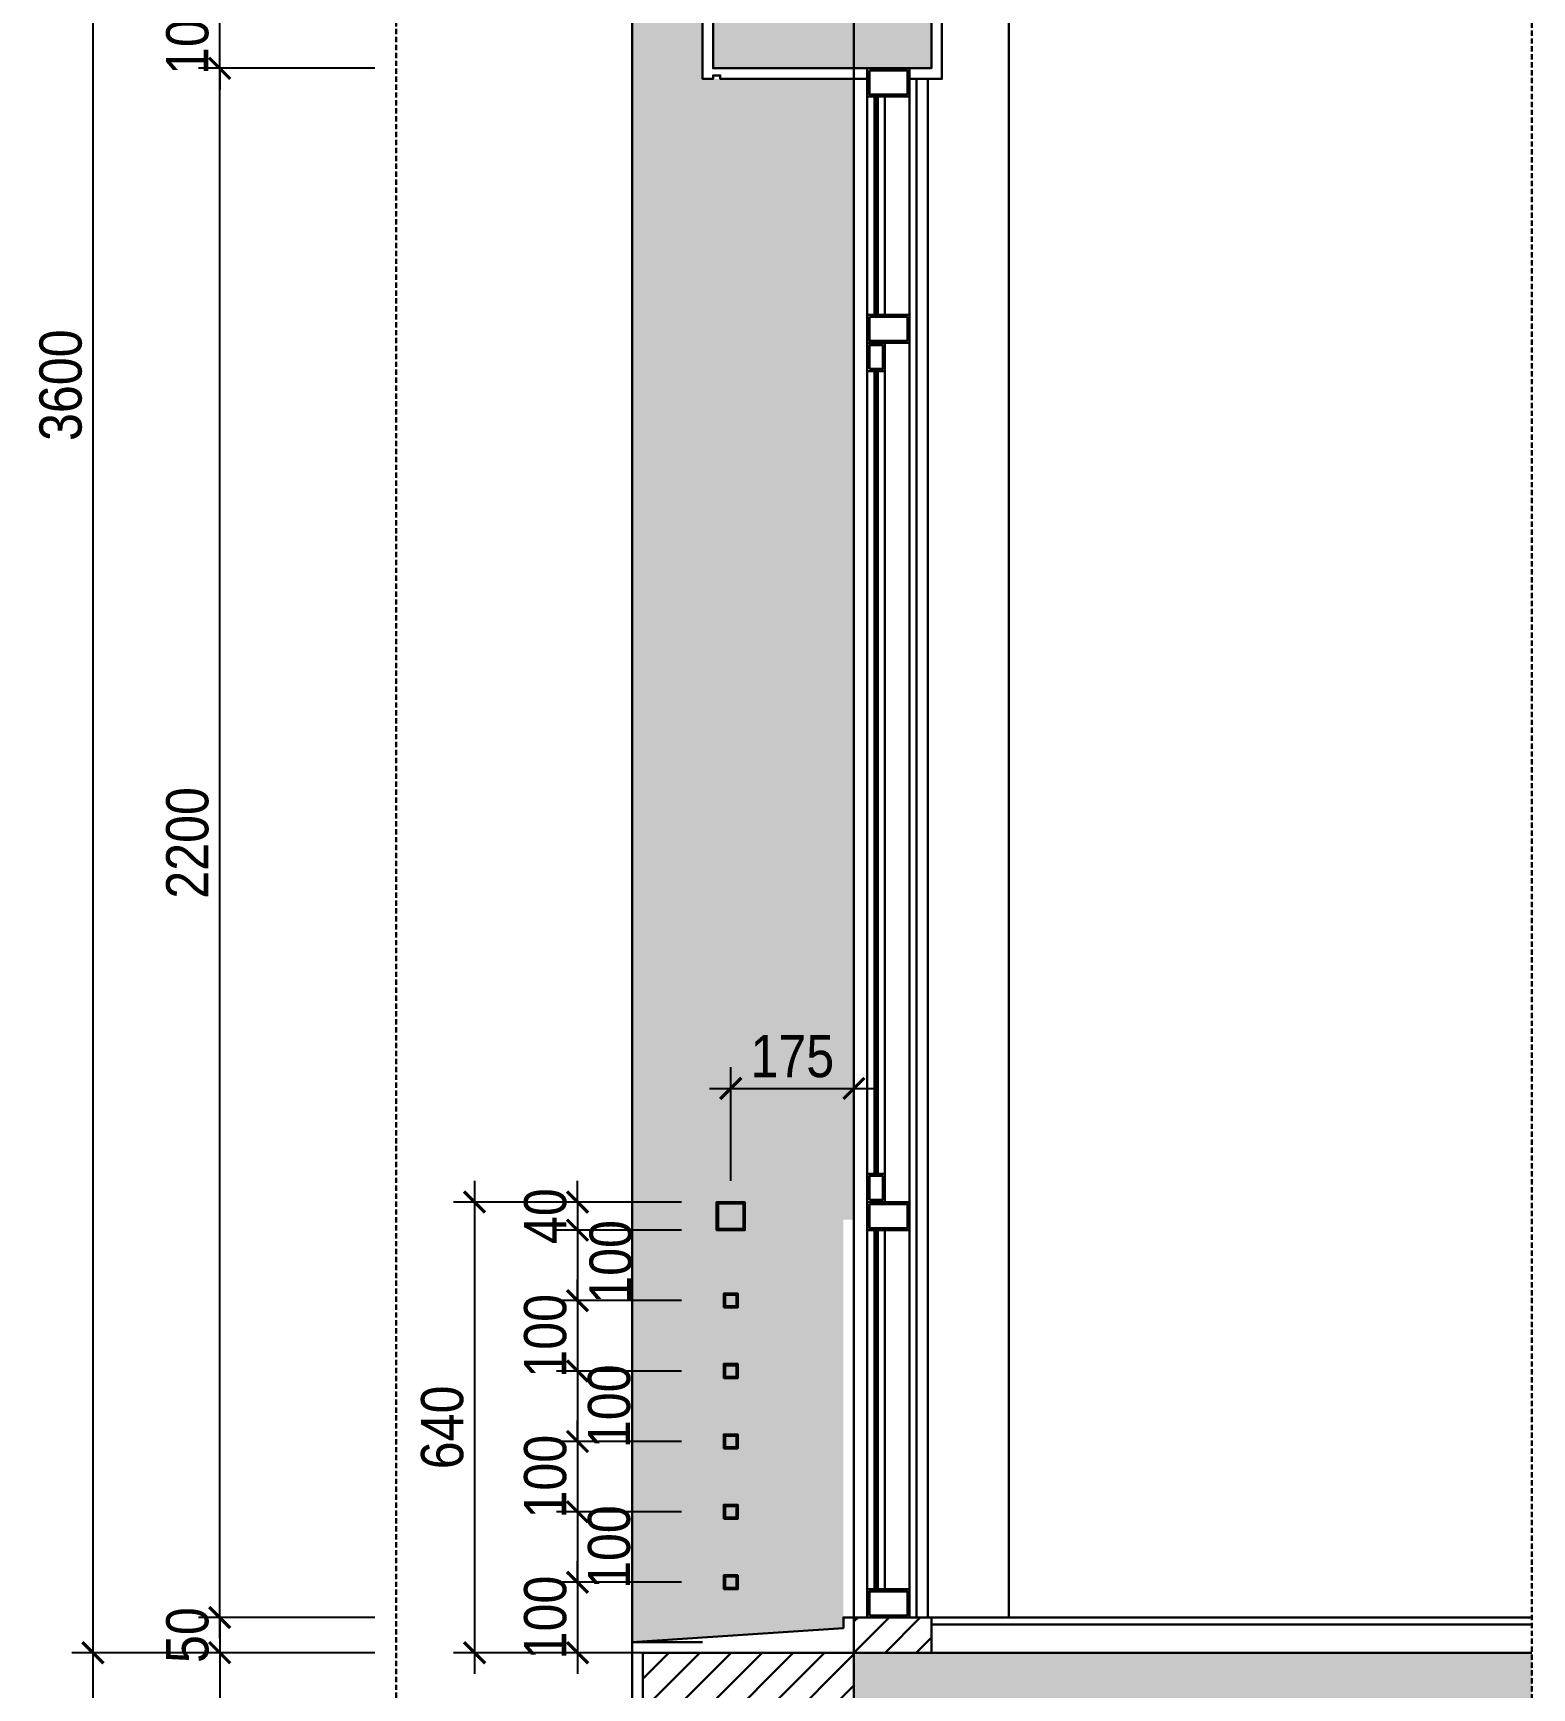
# Model space of a CAD drawing. Header units: millimetres. Extents: x -82962 to 19744, y -138000 to 4535.
# Drawn here: x 1820 to 3948, y -91082 to -88732 of the extents above; entities that cross this region are included whole.
import ezdxf

# ---------------------------------------------------------------- set-up
doc = ezdxf.new("R2010")
doc.units = ezdxf.units.MM
doc.header["$LTSCALE"] = 1000
doc.header["$MEASUREMENT"] = 0
doc.header["$PDMODE"] = 3
doc.linetypes.add('HIDDEN', pattern=[0.375, 0.25, -0.125])
doc.layers.get('0').update_dxf_attribs({"lineweight": 30})
doc.layers.get('DEFPOINTS').update_dxf_attribs({"color": 4, "lineweight": 30})
doc.layers.add('THAY', color=4, linetype='Continuous', lineweight=30)
doc.styles.add('ARIAL', font='arial.ttf', dxfattribs={"width": 0.85})
doc.dimstyles.new('DIM 1-100', dxfattribs={"dimscale": 0, "dimtxt": 2, "dimasz": 1, "dimexe": 1, "dimexo": 1, "dimgap": 0.5, "dimtad": 1, "dimdec": 4, "dimrnd": 1, "dimdsep": 46, "dimtxsty": 'ARIAL', "dimblk1": 'ARCHTICK', "dimblk2": 'ARCHTICK', "dimsah": 1, "dimcen": 2, "dimdle": 1, "dimclrd": 9, "dimclre": 9, "dimclrt": 1, "dimadec": 0, "dimazin": 0, "dimtfac": 1, "dimtdec": 4, "dimtix": 1, "dimtmove": 2, "dimatfit": 3, "dimldrblk": 'DOT', "dimfxl": 1, "dimtvp": 1, "dimtolj": 1, "dimarcsym": 0})

# ---------------------------------------------------------------- blocks, each defined once
blk = doc.blocks.new('_ARCHTICK')
at = {"color": 0, "linetype": 'ByBlock', "const_width": 0.15}
blk.add_lwpolyline([(-0.5, -0.5), (0.5, 0.5)], dxfattribs=at)
blk = doc.blocks.new('*D687')
at = {"layer": 'DEFPOINTS', "color": 0, "ltscale": 0.2, "transparency": 16777216}
for p in [(2084.5, -88781.9), (2335, -88781.9), (2335, -90981.9)]:
    blk.add_point(p, dxfattribs=at)
at = {"layer": 'THAY', "color": 9, "lineweight": -2, "ltscale": 0.2, "transparency": 16777216}
for p, q in [((2084.5, -91011.9), (2084.5, -88751.9)), ((2305, -88781.9), (2054.5, -88781.9)), ((2305, -90981.9), (2054.5, -90981.9))]:
    blk.add_line(p, q, dxfattribs=at)
at = {"layer": 'THAY', "color": 9, "lineweight": -2, "ltscale": 0.2, "transparency": 16777216, "xscale": 30, "yscale": 30, "zscale": 30}
for p, rotation in [((2084.5, -88781.9), 90), ((2084.5, -90981.9), 270)]:
    blk.add_blockref('_ARCHTICK', p, dxfattribs=dict(at, rotation=rotation))
at = {"layer": 'THAY', "color": 1, "ltscale": 0.2, "transparency": 16777216, "insert": (2038.9, -89881.9), "char_height": 60, "attachment_point": 5, "rotation": 90, "style": 'ARIAL'}
blk.add_mtext('\\A1;2200', dxfattribs=at)
blk = doc.blocks.new('_DOT')
at = {"color": 0, "linetype": 'ByBlock', "ltscale": 10}
blk.add_line((-0.5, 0), (-1, 0), dxfattribs=at)
at = {"color": 0, "linetype": 'ByBlock', "ltscale": 10, "const_width": 0.5}
blk.add_lwpolyline([(-0.25, 0, 1), (0.25, 0, 1)], format="xyb", close=True, dxfattribs=at)
blk = doc.blocks.new('*D688')
at = {"layer": 'DEFPOINTS', "color": 0, "ltscale": 0.2, "transparency": 16777216}
for p in [(2084.5, -88681.9), (2335, -88681.9), (2335, -88781.9)]:
    blk.add_point(p, dxfattribs=at)
at = {"layer": 'THAY', "color": 9, "lineweight": -2, "ltscale": 0.2, "transparency": 16777216}
for p, q in [((2084.5, -88681.9), (2084.5, -88651.9)), ((2305, -88681.9), (2054.5, -88681.9)), ((2084.5, -88781.9), (2084.5, -88681.9)), ((2305, -88781.9), (2054.5, -88781.9)), ((2084.5, -88781.9), (2084.5, -88811.9))]:
    blk.add_line(p, q, dxfattribs=at)
at = {"layer": 'THAY', "color": 9, "lineweight": -2, "ltscale": 0.2, "transparency": 16777216, "xscale": 30, "yscale": 30, "zscale": 30}
for p, rotation in [((2084.5, -88681.9), 270), ((2084.5, -88781.9), 90)]:
    blk.add_blockref('_ARCHTICK', p, dxfattribs=dict(at, rotation=rotation))
at = {"layer": 'THAY', "color": 1, "ltscale": 0.2, "transparency": 16777216, "insert": (2038.9, -88731.9), "char_height": 60, "attachment_point": 5, "rotation": 90, "style": 'ARIAL'}
blk.add_mtext('\\A1;100', dxfattribs=at)
blk = doc.blocks.new('*D690')
at = {"layer": 'DEFPOINTS', "color": 0, "ltscale": 0.2, "transparency": 16777216}
for p in [(2335, -87431.9), (1904.5, -91031.9), (2335, -91031.9)]:
    blk.add_point(p, dxfattribs=at)
at = {"layer": 'THAY', "color": 9, "lineweight": -2, "ltscale": 0.2, "transparency": 16777216}
for p, q in [((1904.5, -87401.9), (1904.5, -91061.9)), ((2305, -87431.9), (1874.5, -87431.9)), ((2305, -91031.9), (1874.5, -91031.9))]:
    blk.add_line(p, q, dxfattribs=at)
at = {"layer": 'THAY', "color": 9, "lineweight": -2, "ltscale": 0.2, "transparency": 16777216, "xscale": 30, "yscale": 30, "zscale": 30}
for p, rotation in [((1904.5, -87431.9), 90), ((1904.5, -91031.9), 270)]:
    blk.add_blockref('_ARCHTICK', p, dxfattribs=dict(at, rotation=rotation))
at = {"layer": 'THAY', "color": 1, "ltscale": 0.2, "transparency": 16777216, "insert": (1858.9, -89231.9), "char_height": 60, "attachment_point": 5, "rotation": 90, "style": 'ARIAL'}
blk.add_mtext('\\A1;3600', dxfattribs=at)
blk = doc.blocks.new('*D738')
at = {"layer": 'DEFPOINTS', "color": 0, "ltscale": 0.2, "transparency": 16777216}
for p in [(2335, -91031.9), (1904.5, -91381.9), (2335, -91381.9)]:
    blk.add_point(p, dxfattribs=at)
at = {"layer": 'THAY', "color": 9, "lineweight": -2, "ltscale": 0.2, "transparency": 16777216}
for p, q in [((1904.5, -91001.9), (1904.5, -91411.9)), ((2305, -91031.9), (1874.5, -91031.9)), ((2305, -91381.9), (1874.5, -91381.9))]:
    blk.add_line(p, q, dxfattribs=at)
at = {"layer": 'THAY', "color": 9, "lineweight": -2, "ltscale": 0.2, "transparency": 16777216, "xscale": 30, "yscale": 30, "zscale": 30}
for p, rotation in [((1904.5, -91031.9), 90), ((1904.5, -91381.9), 270)]:
    blk.add_blockref('_ARCHTICK', p, dxfattribs=dict(at, rotation=rotation))
at = {"layer": 'THAY', "color": 1, "ltscale": 0.2, "transparency": 16777216, "insert": (1858.9, -91206.9), "char_height": 60, "attachment_point": 5, "rotation": 90, "style": 'ARIAL'}
blk.add_mtext('\\A1;350', dxfattribs=at)
blk = doc.blocks.new('*D739')
at = {"layer": 'DEFPOINTS', "color": 0, "ltscale": 0.2, "transparency": 16777216}
for p in [(2335, -91031.9), (2084.5, -91281.9), (2335, -91281.9)]:
    blk.add_point(p, dxfattribs=at)
at = {"layer": 'THAY', "color": 9, "lineweight": -2, "ltscale": 0.2, "transparency": 16777216}
for p, q in [((2084.5, -91001.9), (2084.5, -91311.9)), ((2305, -91031.9), (2054.5, -91031.9)), ((2305, -91281.9), (2054.5, -91281.9))]:
    blk.add_line(p, q, dxfattribs=at)
at = {"layer": 'THAY', "color": 9, "lineweight": -2, "ltscale": 0.2, "transparency": 16777216, "xscale": 30, "yscale": 30, "zscale": 30}
for p, rotation in [((2084.5, -91031.9), 90), ((2084.5, -91281.9), 270)]:
    blk.add_blockref('_ARCHTICK', p, dxfattribs=dict(at, rotation=rotation))
at = {"layer": 'THAY', "color": 1, "ltscale": 0.2, "transparency": 16777216, "insert": (2038.9, -91156.9), "char_height": 60, "attachment_point": 5, "rotation": 90, "style": 'ARIAL'}
blk.add_mtext('\\A1;250', dxfattribs=at)
blk = doc.blocks.new('*D750')
at = {"layer": 'DEFPOINTS', "color": 0, "ltscale": 0.2, "transparency": 16777216}
for p in [(2770.3, -90391.9), (2592.7, -90431.9), (2770.3, -90431.9)]:
    blk.add_point(p, dxfattribs=at)
at = {"layer": 'THAY', "color": 9, "lineweight": -2, "ltscale": 0.2, "transparency": 16777216}
for p, q in [((2592.7, -90391.9), (2592.7, -90361.9)), ((2740.3, -90391.9), (2562.7, -90391.9)), ((2592.7, -90391.9), (2592.7, -90431.9)), ((2740.3, -90431.9), (2562.7, -90431.9)), ((2592.7, -90431.9), (2592.7, -90461.9))]:
    blk.add_line(p, q, dxfattribs=at)
at = {"layer": 'THAY', "color": 9, "lineweight": -2, "ltscale": 0.2, "transparency": 16777216, "xscale": 30, "yscale": 30, "zscale": 30}
for p, rotation in [((2592.7, -90391.9), 270), ((2592.7, -90431.9), 90)]:
    blk.add_blockref('_ARCHTICK', p, dxfattribs=dict(at, rotation=rotation))
at = {"layer": 'THAY', "color": 1, "ltscale": 0.2, "transparency": 16777216, "insert": (2547.1, -90411.9), "char_height": 60, "attachment_point": 5, "rotation": 90, "style": 'ARIAL'}
blk.add_mtext('\\A1;40', dxfattribs=at)
blk = doc.blocks.new('*D751')
at = {"layer": 'DEFPOINTS', "color": 0, "ltscale": 0.2, "transparency": 16777216}
for p in [(2770.3, -90431.9), (2592.7, -90531.9), (2770.3, -90531.9)]:
    blk.add_point(p, dxfattribs=at)
at = {"layer": 'THAY', "color": 9, "lineweight": -2, "ltscale": 0.2, "transparency": 16777216}
for p, q in [((2592.7, -90401.9), (2592.7, -90561.9)), ((2740.3, -90431.9), (2562.7, -90431.9)), ((2740.3, -90531.9), (2562.7, -90531.9))]:
    blk.add_line(p, q, dxfattribs=at)
at = {"layer": 'THAY', "color": 9, "lineweight": -2, "ltscale": 0.2, "transparency": 16777216, "xscale": 30, "yscale": 30, "zscale": 30}
for p, rotation in [((2592.7, -90431.9), 90), ((2592.7, -90531.9), 270)]:
    blk.add_blockref('_ARCHTICK', p, dxfattribs=dict(at, rotation=rotation))
at = {"layer": 'THAY', "color": 1, "ltscale": 0.2, "transparency": 16777216, "insert": (2640.1, -90476.9), "char_height": 60, "attachment_point": 5, "rotation": 90, "style": 'ARIAL'}
blk.add_mtext('\\A1;100', dxfattribs=at)
blk = doc.blocks.new('*D752')
at = {"layer": 'DEFPOINTS', "color": 0, "ltscale": 0.2, "transparency": 16777216}
for p in [(2770.3, -90531.9), (2592.7, -90631.9), (2770.3, -90631.9)]:
    blk.add_point(p, dxfattribs=at)
at = {"layer": 'THAY', "color": 9, "lineweight": -2, "ltscale": 0.2, "transparency": 16777216}
for p, q in [((2592.7, -90531.9), (2592.7, -90501.9)), ((2740.3, -90531.9), (2562.7, -90531.9)), ((2592.7, -90531.9), (2592.7, -90631.9)), ((2740.3, -90631.9), (2562.7, -90631.9)), ((2592.7, -90631.9), (2592.7, -90661.9))]:
    blk.add_line(p, q, dxfattribs=at)
at = {"layer": 'THAY', "color": 9, "lineweight": -2, "ltscale": 0.2, "transparency": 16777216, "xscale": 30, "yscale": 30, "zscale": 30}
for p, rotation in [((2592.7, -90531.9), 270), ((2592.7, -90631.9), 90)]:
    blk.add_blockref('_ARCHTICK', p, dxfattribs=dict(at, rotation=rotation))
at = {"layer": 'THAY', "color": 1, "ltscale": 0.2, "transparency": 16777216, "insert": (2547.1, -90581.9), "char_height": 60, "attachment_point": 5, "rotation": 90, "style": 'ARIAL'}
blk.add_mtext('\\A1;100', dxfattribs=at)
blk = doc.blocks.new('*D753')
at = {"layer": 'DEFPOINTS', "color": 0, "ltscale": 0.2, "transparency": 16777216}
for p in [(2770.3, -90631.9), (2592.7, -90731.9), (2770.3, -90731.9)]:
    blk.add_point(p, dxfattribs=at)
at = {"layer": 'THAY', "color": 9, "lineweight": -2, "ltscale": 0.2, "transparency": 16777216}
for p, q in [((2592.7, -90601.9), (2592.7, -90761.9)), ((2740.3, -90631.9), (2562.7, -90631.9)), ((2740.3, -90731.9), (2562.7, -90731.9))]:
    blk.add_line(p, q, dxfattribs=at)
at = {"layer": 'THAY', "color": 9, "lineweight": -2, "ltscale": 0.2, "transparency": 16777216, "xscale": 30, "yscale": 30, "zscale": 30}
for p, rotation in [((2592.7, -90631.9), 90), ((2592.7, -90731.9), 270)]:
    blk.add_blockref('_ARCHTICK', p, dxfattribs=dict(at, rotation=rotation))
at = {"layer": 'THAY', "color": 1, "ltscale": 0.2, "transparency": 16777216, "insert": (2637.9, -90681.9), "char_height": 60, "attachment_point": 5, "rotation": 90, "style": 'ARIAL'}
blk.add_mtext('\\A1;100', dxfattribs=at)
blk = doc.blocks.new('*D754')
at = {"layer": 'DEFPOINTS', "color": 0, "ltscale": 0.2, "transparency": 16777216}
for p in [(2770.3, -90731.9), (2592.7, -90831.9), (2770.3, -90831.9)]:
    blk.add_point(p, dxfattribs=at)
at = {"layer": 'THAY', "color": 9, "lineweight": -2, "ltscale": 0.2, "transparency": 16777216}
for p, q in [((2592.7, -90731.9), (2592.7, -90701.9)), ((2740.3, -90731.9), (2562.7, -90731.9)), ((2592.7, -90731.9), (2592.7, -90831.9)), ((2740.3, -90831.9), (2562.7, -90831.9)), ((2592.7, -90831.9), (2592.7, -90861.9))]:
    blk.add_line(p, q, dxfattribs=at)
at = {"layer": 'THAY', "color": 9, "lineweight": -2, "ltscale": 0.2, "transparency": 16777216, "xscale": 30, "yscale": 30, "zscale": 30}
for p, rotation in [((2592.7, -90731.9), 270), ((2592.7, -90831.9), 90)]:
    blk.add_blockref('_ARCHTICK', p, dxfattribs=dict(at, rotation=rotation))
at = {"layer": 'THAY', "color": 1, "ltscale": 0.2, "transparency": 16777216, "insert": (2547.1, -90781.9), "char_height": 60, "attachment_point": 5, "rotation": 90, "style": 'ARIAL'}
blk.add_mtext('\\A1;100', dxfattribs=at)
blk = doc.blocks.new('*D755')
at = {"layer": 'DEFPOINTS', "color": 0, "ltscale": 0.2, "transparency": 16777216}
for p in [(2770.3, -90831.9), (2592.7, -90931.9), (2770.3, -90931.9)]:
    blk.add_point(p, dxfattribs=at)
at = {"layer": 'THAY', "color": 9, "lineweight": -2, "ltscale": 0.2, "transparency": 16777216}
for p, q in [((2592.7, -90801.9), (2592.7, -90961.9)), ((2740.3, -90831.9), (2562.7, -90831.9)), ((2740.3, -90931.9), (2562.7, -90931.9))]:
    blk.add_line(p, q, dxfattribs=at)
at = {"layer": 'THAY', "color": 9, "lineweight": -2, "ltscale": 0.2, "transparency": 16777216, "xscale": 30, "yscale": 30, "zscale": 30}
for p, rotation in [((2592.7, -90831.9), 90), ((2592.7, -90931.9), 270)]:
    blk.add_blockref('_ARCHTICK', p, dxfattribs=dict(at, rotation=rotation))
at = {"layer": 'THAY', "color": 1, "ltscale": 0.2, "transparency": 16777216, "insert": (2637.8, -90881.9), "char_height": 60, "attachment_point": 5, "rotation": 90, "style": 'ARIAL'}
blk.add_mtext('\\A1;100', dxfattribs=at)
blk = doc.blocks.new('*D756')
at = {"layer": 'DEFPOINTS', "color": 0, "ltscale": 0.2, "transparency": 16777216}
for p in [(2770.3, -90931.9), (2592.7, -91031.9), (2770.3, -91031.9)]:
    blk.add_point(p, dxfattribs=at)
at = {"layer": 'THAY', "color": 9, "lineweight": -2, "ltscale": 0.2, "transparency": 16777216}
for p, q in [((2592.7, -90931.9), (2592.7, -90901.9)), ((2740.3, -90931.9), (2562.7, -90931.9)), ((2592.7, -90931.9), (2592.7, -91031.9)), ((2740.3, -91031.9), (2562.7, -91031.9)), ((2592.7, -91031.9), (2592.7, -91061.9))]:
    blk.add_line(p, q, dxfattribs=at)
at = {"layer": 'THAY', "color": 9, "lineweight": -2, "ltscale": 0.2, "transparency": 16777216, "xscale": 30, "yscale": 30, "zscale": 30}
for p, rotation in [((2592.7, -90931.9), 270), ((2592.7, -91031.9), 90)]:
    blk.add_blockref('_ARCHTICK', p, dxfattribs=dict(at, rotation=rotation))
at = {"layer": 'THAY', "color": 1, "ltscale": 0.2, "transparency": 16777216, "insert": (2547.1, -90981.9), "char_height": 60, "attachment_point": 5, "rotation": 90, "style": 'ARIAL'}
blk.add_mtext('\\A1;100', dxfattribs=at)
blk = doc.blocks.new('*D757')
at = {"layer": 'DEFPOINTS', "color": 0, "ltscale": 0.2, "transparency": 16777216}
for p in [(2770.3, -90391.9), (2446.4, -91031.9), (2770.3, -91031.9)]:
    blk.add_point(p, dxfattribs=at)
at = {"layer": 'THAY', "color": 9, "lineweight": -2, "ltscale": 0.2, "transparency": 16777216}
for p, q in [((2446.4, -90361.9), (2446.4, -91061.9)), ((2740.3, -90391.9), (2416.4, -90391.9)), ((2740.3, -91031.9), (2416.4, -91031.9))]:
    blk.add_line(p, q, dxfattribs=at)
at = {"layer": 'THAY', "color": 9, "lineweight": -2, "ltscale": 0.2, "transparency": 16777216, "xscale": 30, "yscale": 30, "zscale": 30}
for p, rotation in [((2446.4, -90391.9), 90), ((2446.4, -91031.9), 270)]:
    blk.add_blockref('_ARCHTICK', p, dxfattribs=dict(at, rotation=rotation))
at = {"layer": 'THAY', "color": 1, "ltscale": 0.2, "transparency": 16777216, "insert": (2400.8, -90711.9), "char_height": 60, "attachment_point": 5, "rotation": 90, "style": 'ARIAL'}
blk.add_mtext('\\A1;640', dxfattribs=at)
blk = doc.blocks.new('*D758')
at = {"layer": 'DEFPOINTS', "color": 0, "ltscale": 0.2, "transparency": 16777216}
for p in [(2335, -90981.9), (2084.5, -91031.9), (2335, -91031.9)]:
    blk.add_point(p, dxfattribs=at)
at = {"layer": 'THAY', "color": 9, "lineweight": -2, "ltscale": 0.2, "transparency": 16777216}
for p, q in [((2084.5, -90981.9), (2084.5, -90951.9)), ((2305, -90981.9), (2054.5, -90981.9)), ((2084.5, -90981.9), (2084.5, -91031.9)), ((2305, -91031.9), (2054.5, -91031.9)), ((2084.5, -91031.9), (2084.5, -91061.9))]:
    blk.add_line(p, q, dxfattribs=at)
at = {"layer": 'THAY', "color": 9, "lineweight": -2, "ltscale": 0.2, "transparency": 16777216, "xscale": 30, "yscale": 30, "zscale": 30}
for p, rotation in [((2084.5, -90981.9), 270), ((2084.5, -91031.9), 90)]:
    blk.add_blockref('_ARCHTICK', p, dxfattribs=dict(at, rotation=rotation))
at = {"layer": 'THAY', "color": 1, "ltscale": 0.2, "transparency": 16777216, "insert": (2038.9, -91006.9), "char_height": 60, "attachment_point": 5, "rotation": 90, "style": 'ARIAL'}
blk.add_mtext('\\A1;50', dxfattribs=at)
blk = doc.blocks.new('*D759')
at = {"layer": 'DEFPOINTS', "color": 0, "ltscale": 0.2, "transparency": 16777216}
for p in [(2985.3, -90230.6), (2810.3, -90391.9), (2985.3, -90391.9)]:
    blk.add_point(p, dxfattribs=at)
at = {"layer": 'THAY', "color": 9, "lineweight": -2, "ltscale": 0.2, "transparency": 16777216}
for p, q in [((2810.3, -90361.9), (2810.3, -90200.6)), ((2985.3, -90361.9), (2985.3, -90200.6)), ((2780.3, -90230.6), (3015.3, -90230.6))]:
    blk.add_line(p, q, dxfattribs=at)
at = {"layer": 'THAY', "color": 9, "lineweight": -2, "ltscale": 0.2, "transparency": 16777216, "xscale": 30, "yscale": 30, "zscale": 30, "rotation": 180}
blk.add_blockref('_ARCHTICK', (2810.3, -90230.6), dxfattribs=at)
at = {"layer": 'THAY', "color": 9, "lineweight": -2, "ltscale": 0.2, "transparency": 16777216, "xscale": 30, "yscale": 30, "zscale": 30}
blk.add_blockref('_ARCHTICK', (2985.3, -90230.6), dxfattribs=at)
at = {"layer": 'THAY', "color": 1, "ltscale": 0.2, "transparency": 16777216, "insert": (2897.8, -90185), "char_height": 60, "attachment_point": 5, "style": 'ARIAL'}
blk.add_mtext('\\A1;175', dxfattribs=at)

msp = doc.modelspace()

# ---------------------------------------------------------------- hatches: boundary and pattern name
at = {"layer": 'THAY', "ltscale": 0.2}
h = msp.add_hatch(dxfattribs=at)
h.set_pattern_fill('AR-SAND', color=256, scale=20, style=0)
h.set_pattern_definition([(37.5, (-80672.57, -128781.108), (-1.259867, 38.536475), [0, -30.4, 0, -34, 0, -32.5]), (7.5, (-80672.57, -128781.11), (35.395534, 56.44292), [0, -16.4, 0, -27.4, 0, -10.5]), (327.5, (-80697.17, -128781.108), (62.282837, 0.113181), [0, -10, 0, -36, 0, -47]), (317.5, (-80697.17, -128781.11), (60.122532, 17.55351), [0, -5, 0, -23.6, 0, -27])])
h.paths.add_polyline_path([(2985.30803, -88796.88476), (2770.30803, -88796.88476), (2770.30803, -88666.88476), (2970.30803, -88646.88476), (2970.30803, -87231.88476), (2670.30803, -87231.88476), (2670.30803, -91016.88476), (2970.30803, -90996.88476), (2970.30803, -90416.88476), (2985.30803, -90416.88476)])
h = msp.add_hatch(dxfattribs=at)
h.set_pattern_fill('ANSI31', color=256, scale=250, style=0)
h.set_pattern_definition([(45, (2685.308, -91731.885), (-22.09709, 22.09709), [])])
h.paths.add_polyline_path([(3095.30803, -87231.88476), (2985.30803, -87231.88476), (2985.30803, -87431.88476), (3095.30803, -87431.88476)])
h.paths.add_polyline_path([(3095.30803, -87781.88476), (2985.30803, -87781.88476), (2985.30803, -88681.88476), (3095.30803, -88681.88476)])
h.paths.add_polyline_path([(2985.30803, -91031.88476), (2685.30803, -91031.88476), (2685.30803, -91281.88476), (2985.30803, -91281.88476)])
h.paths.add_polyline_path([(3205.30803, -91381.88476), (2985.30803, -91381.88476), (2985.30803, -91571.88476), (3205.30803, -91571.88476)])
h = msp.add_hatch(color=256, dxfattribs=at)
h.paths.add_polyline_path([(3205.30803, -87531.88476), (3948.14358, -87531.88476), (3948.14358, -87431.88476), (2985.30803, -87431.88476), (2985.30803, -87681.88476), (2985.30803, -87781.88476), (3205.30803, -87781.88476)])
h.paths.add_polyline_path([(3095.30803, -88681.88476), (2985.30803, -88681.88476), (2985.30803, -88781.88476), (3095.30803, -88781.88476)])
h.paths.add_polyline_path([(2985.30803, -88681.88476), (2785.30803, -88681.88476), (2785.30803, -88781.88476), (2985.30803, -88781.88476)])
h.paths.add_polyline_path([(3205.30803, -91131.88476), (3948.14358, -91131.88476), (3948.14358, -91031.88476), (2985.30803, -91031.88476), (2985.30803, -91381.88476), (3205.30803, -91381.88476)])
h.paths.add_polyline_path([(2985.30803, -91281.88476), (2685.30803, -91281.88476), (2685.30803, -91381.88476), (2985.30803, -91381.88476)])
h.paths.add_polyline_path([(3205.30803, -91571.88476), (2985.30803, -91571.88476), (2985.30803, -91721.88476), (3205.30803, -91721.88476)])
h = msp.add_hatch(dxfattribs=at)
h.set_pattern_fill('ANSI31', color=256, scale=250, style=0)
h.set_pattern_definition([(45, (2985.308, -91031.885), (-22.097, 22.097), [])])
h.paths.add_polyline_path([(3095.30803, -90981.88476), (2985.30803, -90981.88476), (2985.30803, -91031.88476), (3095.30803, -91031.88476)])

# ---------------------------------------------------------------- linework, layer by layer
at = {"layer": 'THAY', "ltscale": 0.02}
msp.add_line((2985.30803, -92018.53816), (2985.30803, -86962.3163), dxfattribs=at)
at = {"layer": 'THAY'}
for p, q in [((3205.30803, -87781.88476), (3205.30803, -90981.88476)), ((3074.30803, -88796.88476), (3074.30803, -90981.88476)), ((3090.30803, -88796.88476), (3090.30803, -90981.88476)), ((2770.30803, -91016.88476), (2670.30803, -91016.88476))]:
    msp.add_line(p, q, dxfattribs=at)
at = {"layer": 'THAY', "ltscale": 0.2}
msp.add_line((3064.30803, -88821.88476), (3064.30803, -90941.88476), dxfattribs=at)
at = {"layer": 'THAY', "linetype": 'HIDDEN', "ltscale": 0.03}
msp.add_lwpolyline([(2334.96607, -87231.88476), (3948.14358, -87231.88476), (3948.14358, -92018.53816), (2334.96607, -92018.53816)], close=True, dxfattribs=at)
at = {"layer": 'THAY'}
msp.add_lwpolyline([(2670.30803, -87232.88476), (2670.30803, -91016.88476)], dxfattribs=at)
at = {"layer": 'THAY', "ltscale": 0.2}
for points in [[(2970.30803, -87231.88476), (2970.30803, -87396.88476), (2970.30803, -87416.88476), (2970.30803, -87796.88476), (2970.30803, -87796.88476), (2970.30803, -88646.88476), (2770.30803, -88666.88476), (2770.30803, -88796.88476), (2785.30803, -88796.88476)], [(3064.30803, -88796.88476), (3110.30803, -88796.88476), (3110.30803, -87796.88476), (3220.30803, -87796.88476), (3220.30803, -87546.88476), (3948.14358, -87546.88476)], [(2770.30803, -88796.88476), (2785.30803, -88796.88476), (2785.30803, -88791.88476), (2795.30803, -88791.88476), (2795.30803, -88796.88476), (3004.30803, -88796.88476)], [(2985.30803, -90981.88476), (2970.30803, -90981.88476), (2970.30803, -90996.88476), (2670.30803, -91016.88476), (2670.30803, -91396.88476), (2685.30803, -91396.88476)]]:
    msp.add_lwpolyline(points, dxfattribs=at)
at = {"layer": 'THAY', "ltscale": 0.5}
msp.add_lwpolyline([(2785.30803, -88681.88476), (3095.30803, -88681.88476), (3095.30803, -88781.88476), (2785.30803, -88781.88476)], close=True, dxfattribs=at)
at = {"layer": 'THAY', "ltscale": 0.2}
for points in [[(3004.30803, -88781.88476), (3004.30803, -88821.88476), (3064.30803, -88821.88476), (3064.30803, -88781.88476)], [(3007.30803, -88784.88476), (3007.30803, -88818.88476), (3061.30803, -88818.88476), (3061.30803, -88784.88476)], [(3029.30803, -88821.88476), (3029.30803, -89131.88476), (3004.30803, -89131.88476), (3004.30803, -88821.88476)], [(3004.30803, -89131.88476), (3004.30803, -89171.88476), (3064.30803, -89171.88476), (3064.30803, -89131.88476)], [(3007.30803, -89134.88476), (3007.30803, -89168.88476), (3061.30803, -89168.88476), (3061.30803, -89134.88476)], [(3004.30803, -89211.88476), (3029.30803, -89211.88476), (3029.30803, -89171.88476), (3004.30803, -89171.88476)], [(3007.30803, -89208.88476), (3026.30803, -89208.88476), (3026.30803, -89174.88476), (3007.30803, -89174.88476)], [(3029.30803, -89211.88476), (3029.30803, -90351.88476), (3004.30803, -90351.88476), (3004.30803, -89211.88476)], [(3004.30803, -90391.88476), (3029.30803, -90391.88476), (3029.30803, -90351.88476), (3004.30803, -90351.88476)], [(3007.30803, -90388.88476), (3026.30803, -90388.88476), (3026.30803, -90354.88476), (3007.30803, -90354.88476)], [(2790.30803, -90431.88476), (2830.30803, -90431.88476), (2830.30803, -90391.88476), (2790.30803, -90391.88476)], [(2792.30803, -90429.88476), (2828.30803, -90429.88476), (2828.30803, -90393.88476), (2792.30803, -90393.88476)], [(3004.30803, -90391.88476), (3004.30803, -90431.88476), (3064.30803, -90431.88476), (3064.30803, -90391.88476)], [(3007.30803, -90394.88476), (3007.30803, -90428.88476), (3061.30803, -90428.88476), (3061.30803, -90394.88476)], [(3029.30803, -90941.88476), (3029.30803, -90431.88476), (3004.30803, -90431.88476), (3004.30803, -90941.88476)], [(2800.30803, -90541.88476), (2820.30803, -90541.88476), (2820.30803, -90521.88476), (2800.30803, -90521.88476)], [(2802.30803, -90539.88476), (2818.30803, -90539.88476), (2818.30803, -90523.88476), (2802.30803, -90523.88476)], [(2800.30803, -90641.88476), (2820.30803, -90641.88476), (2820.30803, -90621.88476), (2800.30803, -90621.88476)], [(2802.30803, -90639.88476), (2818.30803, -90639.88476), (2818.30803, -90623.88476), (2802.30803, -90623.88476)], [(2800.30803, -90741.88476), (2820.30803, -90741.88476), (2820.30803, -90721.88476), (2800.30803, -90721.88476)], [(2802.30803, -90739.88476), (2818.30803, -90739.88476), (2818.30803, -90723.88476), (2802.30803, -90723.88476)], [(2800.30803, -90841.88476), (2820.30803, -90841.88476), (2820.30803, -90821.88476), (2800.30803, -90821.88476)], [(2802.30803, -90839.88476), (2818.30803, -90839.88476), (2818.30803, -90823.88476), (2802.30803, -90823.88476)], [(2800.30803, -90941.88476), (2820.30803, -90941.88476), (2820.30803, -90921.88476), (2800.30803, -90921.88476)], [(2802.30803, -90939.88476), (2818.30803, -90939.88476), (2818.30803, -90923.88476), (2802.30803, -90923.88476)], [(3004.30803, -90981.88476), (3004.30803, -90941.88476), (3064.30803, -90941.88476), (3064.30803, -90981.88476)], [(3007.30803, -90978.88476), (3007.30803, -90944.88476), (3061.30803, -90944.88476), (3061.30803, -90978.88476)], [(2985.30803, -90981.88476), (3095.30803, -90981.88476), (3095.30803, -91031.88476), (2985.30803, -91031.88476)], [(2685.30803, -91281.88476), (2985.30803, -91281.88476), (2985.30803, -91031.88476), (2685.30803, -91031.88476)], [(2985.30803, -91031.88476), (3095.30803, -91031.88476), (3095.30803, -91031.88476), (2985.30803, -91031.88476)]]:
    msp.add_lwpolyline(points, close=True, dxfattribs=at)
at = {"layer": 'THAY', "ltscale": 0.2, "const_width": 8}
for points in [[(3016.80803, -88821.88476), (3016.80803, -89131.88476)], [(3016.80803, -89211.88476), (3016.80803, -90351.88476)], [(3016.80803, -90941.88476), (3016.80803, -90431.88476)]]:
    msp.add_lwpolyline(points, dxfattribs=at)
at = {"layer": 'THAY', "ltscale": 0.5}
for points in [[(3095.30803, -90981.88476), (3948.14358, -90981.88476)], [(3095.30803, -90991.88476), (3948.14358, -90991.88476)], [(3948.14358, -91031.88476), (2985.30803, -91031.88476), (2985.30803, -91381.88476), (3205.30803, -91381.88476), (3205.30803, -91131.88476), (3948.14358, -91131.88476)]]:
    msp.add_lwpolyline(points, dxfattribs=at)

# ---------------------------------------------------------------- dimensions: what is measured, and where the dimension line sits
at = {"layer": 'THAY', "ltscale": 0.2}
for base, p1, p2, picture, middle in [((1904.53927, -91031.88476), (2334.96607, -87431.88476), (2334.96607, -91031.88476), '*D690', (1858.88442, -89231.88476)), ((2084.53927, -88681.88476), (2334.96607, -88781.88476), (2334.96607, -88681.88476), '*D688', (2038.90489, -88731.88476)), ((2084.53927, -88781.88476), (2334.96607, -90981.88476), (2334.96607, -88781.88476), '*D687', (2038.90489, -89881.88476)), ((2446.3929, -91031.88476), (2770.30803, -90391.88476), (2770.30803, -91031.88476), '*D757', (2400.75852, -90711.88476)), ((2592.7111, -90431.88476), (2770.30803, -90391.88476), (2770.30803, -90431.88476), '*D750', (2547.07672, -90411.88476)), ((2592.7111, -90631.88476), (2770.30803, -90531.88476), (2770.30803, -90631.88476), '*D752', (2547.07672, -90581.88476)), ((2592.7111, -90831.88476), (2770.30803, -90731.88476), (2770.30803, -90831.88476), '*D754', (2547.07672, -90781.88476)), ((2592.7111, -91031.88476), (2770.30803, -90931.88476), (2770.30803, -91031.88476), '*D756', (2547.07672, -90981.88476)), ((2084.53927, -91031.88476), (2334.96607, -90981.88476), (2334.96607, -91031.88476), '*D758', (2038.90489, -91006.88476)), ((1904.53927, -91381.88476), (2334.96607, -91031.88476), (2334.96607, -91381.88476), '*D738', (1858.88442, -91206.88476)), ((2084.53927, -91281.88476), (2334.96607, -91031.88476), (2334.96607, -91281.88476), '*D739', (2038.90489, -91156.88476))]:
    dim = msp.add_linear_dim(base=base, p1=p1, p2=p2, angle=90, dimstyle='DIM 1-100', override={"dimscale": 30}, dxfattribs=at)
    dim.commit()
    dim.dimension.update_dxf_attribs({"geometry": picture, "text_midpoint": middle})
dim = msp.add_linear_dim(base=(2985.30803, -90230.61377), p1=(2810.30803, -90391.88476), p2=(2985.30803, -90391.88476), dimstyle='DIM 1-100', override={"dimscale": 30}, dxfattribs=at)
dim.commit()
dim.dimension.update_dxf_attribs({"geometry": '*D759', "text_midpoint": (2897.80803, -90184.97939)})
for base, p1, p2, picture, middle in [((2592.7111, -90531.88476), (2770.30803, -90431.88476), (2770.30803, -90531.88476), '*D751', (2640.12131, -90476.88476)), ((2592.7111, -90731.88476), (2770.30803, -90631.88476), (2770.30803, -90731.88476), '*D753', (2637.86401, -90681.88476)), ((2592.7111, -90931.88476), (2770.30803, -90831.88476), (2770.30803, -90931.88476), '*D755', (2637.84357, -90881.88476))]:
    dim = msp.add_linear_dim(base=base, p1=p1, p2=p2, angle=90, dimstyle='DIM 1-100', override={"dimscale": 30}, dxfattribs=at)
    dim.commit()
    dim.dimension.update_dxf_attribs({"geometry": picture, "text_midpoint": middle, "dimtype": 160})

doc.saveas('drawing.dxf')
